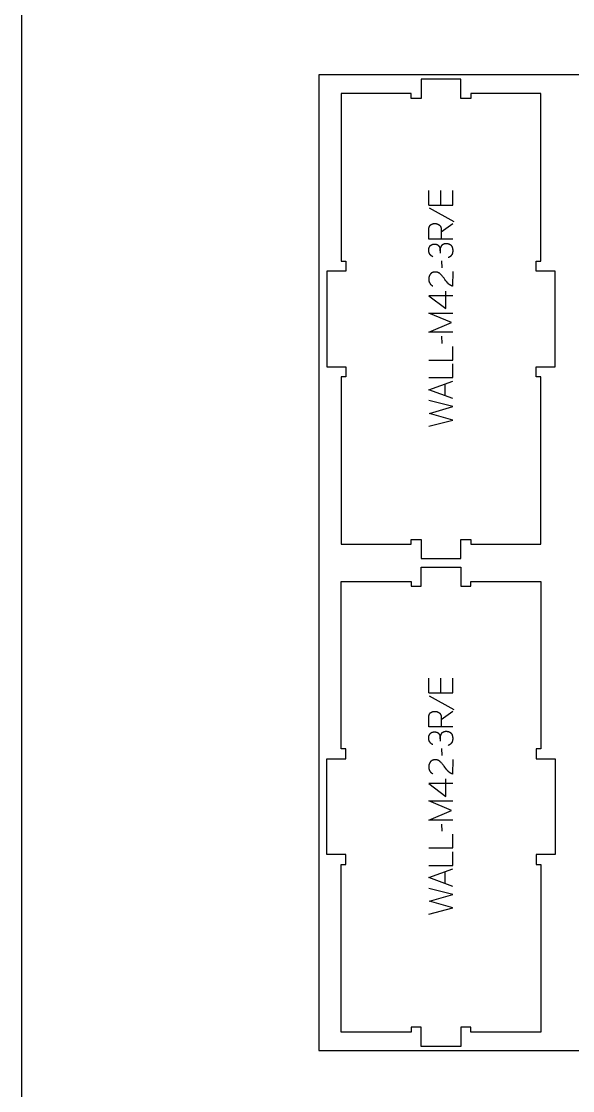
# Model space of a CAD drawing. Extents: x -13885 to -10701, y -43691 to -36097.
# Drawn here: x -13885 to -13196, y -39391 to -38054 of the extents above; entities that cross this region are included whole.
import ezdxf

# ---------------------------------------------------------------- set-up
doc = ezdxf.new("R2010")
doc.units = 0
for name, color, linetype in [('0_SHEET_SPRUCEPLY_2440X122', 1, 'CONTINUOUS'), ('1_ANYTOOL_1MMDEEP_LABELS_S', 2, 'CONTINUOUS'), ('4_ANYTOOL_CUTTHROUGH_OUTSI', 5, 'CONTINUOUS'), ('DONOTCUT', 18, 'CONTINUOUS')]:
    doc.layers.add(name, color=color, linetype=linetype)

msp = doc.modelspace()

# ---------------------------------------------------------------- linework, layer by layer
at = {"layer": '0_SHEET_SPRUCEPLY_2440X122'}
msp.add_lwpolyline([(-13513.1, -38121.2), (-13513.1, -39341.2), (-11073.1, -39341.2), (-11073.1, -38121.2)], close=True, dxfattribs=at)
at = {"layer": '1_ANYTOOL_1MMDEEP_LABELS_S'}
for points in [[(-13376, -38265.6), (-13376, -38283.9)], [(-13361, -38265.6), (-13361, -38283.9)], [(-13346, -38265.6), (-13346, -38283.9)], [(-13375.7, -38283.9), (-13345.7, -38283.9)], [(-13375.2, -38287.4), (-13344.4, -38304.5)], [(-13345.7, -38326.3), (-13375.7, -38326.3), (-13375.7, -38315), (-13375.7, -38314.5), (-13375.6, -38314), (-13375.6, -38313.8), (-13375.6, -38313.5), (-13375.6, -38313.3), (-13375.5, -38313.1), (-13375.5, -38312.9), (-13375.5, -38312.7), (-13375.4, -38312.5), (-13375.4, -38312.3), (-13375.3, -38312), (-13375.3, -38311.9), (-13375.2, -38311.7), (-13375.2, -38311.5), (-13375.1, -38311.3), (-13375, -38311.1), (-13375, -38310.9), (-13374.9, -38310.8), (-13374.8, -38310.6), (-13374.7, -38310.4), (-13374.7, -38310.3), (-13374.6, -38310.1), (-13374.5, -38309.9), (-13374.4, -38309.8), (-13374.3, -38309.7), (-13374.2, -38309.5), (-13374.1, -38309.4), (-13373.9, -38309.2), (-13373.8, -38309.1), (-13373.7, -38309), (-13373.6, -38308.9), (-13373.5, -38308.7), (-13373.3, -38308.6), (-13373.2, -38308.5), (-13373, -38308.4), (-13372.9, -38308.3), (-13372.8, -38308.2), (-13372.6, -38308.1), (-13372.4, -38308), (-13372.3, -38307.9), (-13372.1, -38307.8), (-13372, -38307.8), (-13371.8, -38307.7), (-13371.6, -38307.6), (-13371.4, -38307.6), (-13371.3, -38307.5), (-13371.1, -38307.4), (-13370.9, -38307.4), (-13370.7, -38307.3), (-13370.5, -38307.3), (-13370.3, -38307.2), (-13370.1, -38307.2), (-13369.9, -38307.1), (-13369.7, -38307.1), (-13369.4, -38307.1), (-13369.2, -38307.1), (-13369, -38307), (-13368.8, -38307), (-13368.3, -38307), (-13367.8, -38307), (-13367.6, -38307), (-13367.5, -38307), (-13367.3, -38307), (-13367.1, -38307), (-13366.9, -38307), (-13366.8, -38307.1), (-13366.6, -38307.1), (-13366.4, -38307.1), (-13366.3, -38307.1), (-13366.1, -38307.2), (-13365.9, -38307.2), (-13365.8, -38307.2), (-13365.6, -38307.3), (-13365.4, -38307.3), (-13365.3, -38307.4), (-13365.1, -38307.4), (-13365, -38307.5), (-13364.8, -38307.6), (-13364.6, -38307.6), (-13364.5, -38307.7), (-13364.3, -38307.8), (-13364.2, -38307.8), (-13364, -38307.9), (-13363.8, -38308), (-13363.7, -38308.1), (-13363.5, -38308.2), (-13363.4, -38308.3), (-13363.2, -38308.3), (-13363.1, -38308.4), (-13362.9, -38308.6), (-13362.8, -38308.7), (-13362.6, -38308.8), (-13362.5, -38308.9), (-13362.4, -38309), (-13362.2, -38309.1), (-13362.1, -38309.2), (-13362, -38309.4), (-13361.8, -38309.5), (-13361.7, -38309.6), (-13361.6, -38309.7), (-13361.5, -38309.9), (-13361.4, -38310), (-13361.3, -38310.1), (-13361.2, -38310.3), (-13361.1, -38310.4), (-13361, -38310.6), (-13360.9, -38310.7), (-13360.8, -38310.9), (-13360.8, -38311), (-13360.7, -38311.2), (-13360.6, -38311.3), (-13360.6, -38311.5), (-13360.5, -38311.6), (-13360.5, -38311.8), (-13360.4, -38312), (-13360.4, -38312.1), (-13360.3, -38312.3), (-13360.3, -38312.5), (-13360.3, -38312.6), (-13360.3, -38312.8), (-13360.2, -38313), (-13360.2, -38313.2), (-13360.2, -38313.4), (-13360.1, -38315.3), (-13360.1, -38317.3), (-13360.1, -38326.3)], [(-13360.1, -38317.3), (-13345.6, -38306.9)], [(-13370.7, -38348.4), (-13371, -38348.3), (-13371.3, -38348.1), (-13371.6, -38347.9), (-13371.9, -38347.8), (-13372.2, -38347.6), (-13372.4, -38347.4), (-13372.7, -38347.2), (-13372.8, -38347.1), (-13372.9, -38347), (-13373, -38346.9), (-13373.1, -38346.8), (-13373.2, -38346.7), (-13373.3, -38346.6), (-13373.4, -38346.5), (-13373.5, -38346.3), (-13373.6, -38346.2), (-13373.7, -38346.1), (-13373.8, -38346), (-13373.9, -38345.9), (-13374, -38345.8), (-13374.1, -38345.6), (-13374.2, -38345.5), (-13374.3, -38345.4), (-13374.4, -38345.3), (-13374.4, -38345.1), (-13374.5, -38345), (-13374.6, -38344.9), (-13374.7, -38344.8), (-13374.7, -38344.6), (-13374.8, -38344.5), (-13374.9, -38344.3), (-13374.9, -38344.2), (-13375, -38344.1), (-13375, -38343.9), (-13375.1, -38343.8), (-13375.1, -38343.6), (-13375.2, -38343.5), (-13375.2, -38343.3), (-13375.3, -38343.2), (-13375.4, -38342.9), (-13375.4, -38342.6), (-13375.5, -38342.3), (-13375.5, -38341.9), (-13375.6, -38341.6), (-13375.6, -38341.3), (-13375.6, -38340.9), (-13375.7, -38340.6), (-13375.7, -38340.2), (-13375.7, -38340), (-13375.7, -38339.8), (-13375.6, -38339.6), (-13375.6, -38339.4), (-13375.6, -38339.2), (-13375.6, -38339), (-13375.6, -38338.8), (-13375.5, -38338.6), (-13375.5, -38338.4), (-13375.5, -38338.3), (-13375.4, -38338.1), (-13375.4, -38337.9), (-13375.4, -38337.7), (-13375.3, -38337.5), (-13375.3, -38337.3), (-13375.2, -38337.2), (-13375.1, -38337), (-13375.1, -38336.8), (-13375, -38336.7), (-13374.9, -38336.5), (-13374.9, -38336.3), (-13374.8, -38336.2), (-13374.7, -38336), (-13374.6, -38335.9), (-13374.5, -38335.7), (-13374.4, -38335.6), (-13374.3, -38335.4), (-13374.2, -38335.3), (-13374.1, -38335.1), (-13374, -38335), (-13373.9, -38334.9), (-13373.8, -38334.7), (-13373.7, -38334.6), (-13373.5, -38334.5), (-13373.4, -38334.4), (-13373.3, -38334.2), (-13373.2, -38334.1), (-13373, -38334), (-13372.9, -38333.9), (-13372.7, -38333.8), (-13372.6, -38333.7), (-13372.4, -38333.6), (-13372.3, -38333.5), (-13372.1, -38333.5), (-13372, -38333.4), (-13371.8, -38333.3), (-13371.7, -38333.2), (-13371.5, -38333.2), (-13371.3, -38333.1), (-13371.2, -38333), (-13371, -38333), (-13370.8, -38332.9), (-13370.6, -38332.9), (-13370.4, -38332.8), (-13370.2, -38332.8), (-13370.1, -38332.8), (-13369.9, -38332.7), (-13369.7, -38332.7), (-13369.5, -38332.7), (-13369.3, -38332.7), (-13369.1, -38332.7), (-13368.9, -38332.7), (-13368.6, -38332.7), (-13368.1, -38332.7), (-13367.7, -38332.7), (-13367.4, -38332.7), (-13367.1, -38332.7), (-13366.8, -38332.8), (-13366.7, -38332.8), (-13366.5, -38332.8), (-13366.4, -38332.9), (-13366.2, -38332.9), (-13366.1, -38332.9), (-13366, -38332.9), (-13365.8, -38333), (-13365.7, -38333), (-13365.6, -38333.1), (-13365.5, -38333.1), (-13365.3, -38333.2), (-13365.2, -38333.2), (-13365.1, -38333.3), (-13365, -38333.3), (-13364.9, -38333.4), (-13364.8, -38333.4), (-13364.7, -38333.5), (-13364.6, -38333.5), (-13364.5, -38333.6), (-13364.4, -38333.7), (-13364.3, -38333.7), (-13364.2, -38333.8), (-13364, -38334), (-13363.8, -38334.1), (-13363.7, -38334.3), (-13363.5, -38334.4), (-13363.4, -38334.5), (-13363.4, -38334.6), (-13363.3, -38334.7), (-13363.2, -38334.8), (-13363.1, -38334.8), (-13363.1, -38334.9), (-13363, -38335), (-13362.9, -38335.1), (-13362.9, -38335.2), (-13362.8, -38335.3), (-13362.8, -38335.4), (-13362.7, -38335.5), (-13362.6, -38335.6), (-13362.6, -38335.7), (-13362.5, -38335.8), (-13362.5, -38335.9), (-13362.4, -38336), (-13362.4, -38336.1), (-13362.3, -38336.2), (-13362.3, -38336.3), (-13362.2, -38336.4), (-13362.2, -38336.5), (-13362.1, -38336.7), (-13362, -38336.9), (-13362, -38337.1), (-13361.9, -38337.3), (-13361.9, -38337.6), (-13361.8, -38337.8), (-13361.8, -38338), (-13361.7, -38338.2), (-13361.7, -38338.5), (-13361.6, -38338.7), (-13361.6, -38338.9), (-13361.6, -38339.2), (-13361.5, -38339.4), (-13361.5, -38339.7), (-13361.5, -38339.9), (-13361.5, -38340.1), (-13361.5, -38340.4), (-13361.4, -38344.1)], [(-13361.4, -38341.3), (-13361.4, -38340.9), (-13361.4, -38340.4), (-13361.3, -38340), (-13361.3, -38339.6), (-13361.2, -38339.2), (-13361.1, -38338.8), (-13361, -38338.3), (-13360.9, -38337.9), (-13360.8, -38337.5), (-13360.7, -38337.1), (-13360.5, -38336.7), (-13360.4, -38336.4), (-13360.2, -38336), (-13360.1, -38335.6), (-13359.9, -38335.2), (-13359.7, -38334.8), (-13359.6, -38334.7), (-13359.5, -38334.5), (-13359.4, -38334.4), (-13359.4, -38334.3), (-13359.3, -38334.2), (-13359.3, -38334.2), (-13359.2, -38334.1), (-13359.2, -38334), (-13359.1, -38333.9), (-13359, -38333.8), (-13359, -38333.8), (-13358.9, -38333.7), (-13358.8, -38333.6), (-13358.8, -38333.6), (-13358.7, -38333.5), (-13358.6, -38333.4), (-13358.6, -38333.3), (-13358.5, -38333.3), (-13358.4, -38333.2), (-13358.3, -38333.2), (-13358.3, -38333.1), (-13358.2, -38333), (-13358.1, -38333), (-13358, -38332.9), (-13357.9, -38332.9), (-13357.9, -38332.8), (-13357.8, -38332.8), (-13357.7, -38332.7), (-13357.6, -38332.7), (-13357.5, -38332.6), (-13357.4, -38332.6), (-13357.3, -38332.5), (-13357.3, -38332.5), (-13357.2, -38332.5), (-13357.1, -38332.4), (-13357, -38332.4), (-13356.8, -38332.3), (-13356.6, -38332.2), (-13356.4, -38332.2), (-13356.2, -38332.1), (-13356, -38332.1), (-13355.8, -38332), (-13355.5, -38332), (-13355.3, -38332), (-13355.1, -38331.9), (-13354.8, -38331.9), (-13354.6, -38331.9), (-13354.4, -38331.9), (-13354.1, -38331.9), (-13353.8, -38331.9), (-13353.6, -38331.9), (-13353.3, -38331.9), (-13353, -38331.9), (-13352.8, -38331.9), (-13352.5, -38332), (-13352.3, -38332), (-13352, -38332), (-13351.8, -38332.1), (-13351.5, -38332.1), (-13351.3, -38332.2), (-13351.1, -38332.2), (-13350.9, -38332.3), (-13350.7, -38332.4), (-13350.4, -38332.4), (-13350.2, -38332.5), (-13350, -38332.6), (-13349.8, -38332.7), (-13349.7, -38332.8), (-13349.5, -38332.9), (-13349.3, -38333), (-13349.1, -38333.1), (-13348.9, -38333.2), (-13348.8, -38333.3), (-13348.6, -38333.4), (-13348.5, -38333.5), (-13348.3, -38333.7), (-13348.2, -38333.7), (-13348.2, -38333.8), (-13348.1, -38333.9), (-13348, -38333.9), (-13348, -38334), (-13347.9, -38334.1), (-13347.8, -38334.1), (-13347.8, -38334.2), (-13347.6, -38334.4), (-13347.5, -38334.5), (-13347.4, -38334.7), (-13347.3, -38334.9), (-13347.2, -38335), (-13347.1, -38335.2), (-13347, -38335.4), (-13346.9, -38335.5), (-13346.8, -38335.7), (-13346.7, -38335.9), (-13346.6, -38336.1), (-13346.5, -38336.3), (-13346.4, -38336.5), (-13346.4, -38336.7), (-13346.3, -38336.9), (-13346.2, -38337.1), (-13346.2, -38337.3), (-13346.1, -38337.5), (-13346, -38337.7), (-13346, -38338), (-13345.9, -38338.2), (-13345.9, -38338.4), (-13345.9, -38338.6), (-13345.8, -38338.9), (-13345.8, -38339.1), (-13345.7, -38339.6), (-13345.7, -38340.1), (-13345.7, -38340.6), (-13345.7, -38341.1), (-13345.7, -38341.5), (-13345.7, -38341.9), (-13345.7, -38342.3), (-13345.8, -38342.6), (-13345.8, -38343), (-13345.8, -38343.1), (-13345.9, -38343.3), (-13345.9, -38343.5), (-13345.9, -38343.7), (-13346, -38343.8), (-13346, -38344), (-13346.1, -38344.1), (-13346.1, -38344.3), (-13346.2, -38344.5), (-13346.2, -38344.6), (-13346.3, -38344.8), (-13346.3, -38344.9), (-13346.4, -38345.1), (-13346.5, -38345.2), (-13346.5, -38345.4), (-13346.6, -38345.5), (-13346.7, -38345.7), (-13346.8, -38345.8), (-13346.8, -38345.9), (-13346.9, -38346.1), (-13347, -38346.2), (-13347.1, -38346.3), (-13347.2, -38346.5), (-13347.3, -38346.6), (-13347.4, -38346.7), (-13347.5, -38346.8), (-13347.6, -38347), (-13347.7, -38347.1), (-13347.8, -38347.2), (-13347.9, -38347.3), (-13348, -38347.4), (-13348.1, -38347.5), (-13348.2, -38347.7), (-13348.4, -38347.8), (-13348.5, -38347.9), (-13348.6, -38348), (-13348.7, -38348.1), (-13348.9, -38348.2), (-13349, -38348.3), (-13349.1, -38348.4), (-13349.3, -38348.5), (-13349.4, -38348.6), (-13349.6, -38348.7), (-13349.7, -38348.8), (-13350, -38348.9), (-13350.3, -38349.1), (-13350.7, -38349.3), (-13351, -38349.4), (-13351.4, -38349.5)], [(-13359.6, -38353.4), (-13359.5, -38362.2)], [(-13345.7, -38367.1), (-13345.8, -38385.4), (-13346.2, -38385.3), (-13346.4, -38385.2), (-13346.7, -38385.1), (-13346.9, -38385), (-13347.1, -38384.9), (-13347.3, -38384.8), (-13347.5, -38384.7), (-13347.7, -38384.6), (-13347.9, -38384.5), (-13348.1, -38384.4), (-13348.3, -38384.3), (-13348.5, -38384.2), (-13348.7, -38384.1), (-13348.9, -38384), (-13349.1, -38383.8), (-13349.3, -38383.7), (-13349.5, -38383.6), (-13349.7, -38383.5), (-13349.9, -38383.3), (-13350.1, -38383.2), (-13350.2, -38383), (-13350.4, -38382.9), (-13350.6, -38382.7), (-13350.8, -38382.6), (-13350.9, -38382.4), (-13351.1, -38382.2), (-13351.3, -38382.1), (-13351.4, -38381.9), (-13351.6, -38381.7), (-13351.9, -38381.4), (-13353.1, -38379.9), (-13354.3, -38378.4), (-13355.5, -38376.9), (-13356.6, -38375.4), (-13357.2, -38374.6), (-13357.7, -38373.9), (-13358.3, -38373.2), (-13358.9, -38372.5), (-13359.5, -38371.8), (-13360.1, -38371.2), (-13360.7, -38370.5), (-13361.3, -38369.9), (-13361.5, -38369.8), (-13361.6, -38369.7), (-13361.8, -38369.5), (-13361.9, -38369.4), (-13362.1, -38369.3), (-13362.3, -38369.1), (-13362.5, -38369), (-13362.6, -38368.9), (-13362.8, -38368.8), (-13363, -38368.7), (-13363.2, -38368.6), (-13363.3, -38368.5), (-13363.5, -38368.4), (-13363.7, -38368.3), (-13363.9, -38368.3), (-13364.1, -38368.2), (-13364.3, -38368.1), (-13364.5, -38368), (-13364.7, -38368), (-13364.9, -38367.9), (-13365.1, -38367.9), (-13365.3, -38367.8), (-13365.5, -38367.8), (-13365.7, -38367.7), (-13365.9, -38367.7), (-13366.1, -38367.7), (-13366.3, -38367.6), (-13366.5, -38367.6), (-13366.8, -38367.6), (-13367, -38367.6), (-13367.2, -38367.6), (-13367.4, -38367.6), (-13367.7, -38367.6), (-13367.9, -38367.6), (-13368.2, -38367.6), (-13368.4, -38367.6), (-13368.6, -38367.6), (-13368.9, -38367.7), (-13369.1, -38367.7), (-13369.3, -38367.7), (-13369.6, -38367.8), (-13369.8, -38367.8), (-13370, -38367.9), (-13370.2, -38367.9), (-13370.4, -38368), (-13370.6, -38368.1), (-13370.8, -38368.1), (-13371, -38368.2), (-13371.2, -38368.3), (-13371.4, -38368.4), (-13371.5, -38368.5), (-13371.7, -38368.6), (-13371.9, -38368.7), (-13372.1, -38368.8), (-13372.2, -38368.9), (-13372.4, -38369), (-13372.6, -38369.1), (-13372.7, -38369.3), (-13372.9, -38369.4), (-13373, -38369.5), (-13373.2, -38369.7), (-13373.3, -38369.8), (-13373.4, -38370), (-13373.6, -38370.1), (-13373.7, -38370.3), (-13373.8, -38370.4), (-13373.9, -38370.6), (-13374.1, -38370.8), (-13374.2, -38370.9), (-13374.3, -38371.1), (-13374.4, -38371.3), (-13374.5, -38371.5), (-13374.6, -38371.6), (-13374.7, -38371.8), (-13374.8, -38372), (-13374.8, -38372.2), (-13374.9, -38372.4), (-13375, -38372.6), (-13375.1, -38372.8), (-13375.1, -38373), (-13375.2, -38373.2), (-13375.3, -38373.4), (-13375.3, -38373.6), (-13375.4, -38373.8), (-13375.4, -38374), (-13375.5, -38374.2), (-13375.5, -38374.4), (-13375.5, -38374.7), (-13375.6, -38374.9), (-13375.6, -38375.1), (-13375.6, -38375.3), (-13375.6, -38375.6), (-13375.6, -38375.8), (-13375.7, -38376), (-13375.7, -38376.5), (-13375.7, -38376.9), (-13375.6, -38377.2), (-13375.6, -38377.6), (-13375.6, -38377.9), (-13375.5, -38378.3), (-13375.5, -38378.6), (-13375.4, -38378.9), (-13375.3, -38379.3), (-13375.3, -38379.6), (-13375.2, -38379.7), (-13375.2, -38379.9), (-13375.1, -38380), (-13375.1, -38380.2), (-13375, -38380.3), (-13374.9, -38380.5), (-13374.9, -38380.6), (-13374.8, -38380.8), (-13374.8, -38380.9), (-13374.7, -38381), (-13374.6, -38381.2), (-13374.5, -38381.3), (-13374.5, -38381.4), (-13374.4, -38381.6), (-13374.3, -38381.7), (-13374.2, -38381.8), (-13374.1, -38382), (-13374.1, -38382.1), (-13374, -38382.2), (-13373.9, -38382.3), (-13373.8, -38382.5), (-13373.7, -38382.6), (-13373.6, -38382.7), (-13373.5, -38382.8), (-13373.4, -38382.9), (-13373.3, -38383.1), (-13373.1, -38383.2), (-13373, -38383.3), (-13372.9, -38383.4), (-13372.8, -38383.5), (-13372.7, -38383.6), (-13372.6, -38383.7), (-13372.3, -38383.9), (-13372, -38384.1), (-13371.8, -38384.3), (-13371.5, -38384.5), (-13371.2, -38384.7), (-13370.9, -38384.8), (-13370.6, -38385)], [(-13345.7, -38397.3), (-13375.7, -38397.3), (-13354.3, -38413.3)], [(-13354.3, -38413.3), (-13354.3, -38391.5)], [(-13345.7, -38442.9), (-13375.7, -38442.9), (-13347.3, -38430.9), (-13375.5, -38418.9), (-13345.7, -38418.9)], [(-13359.6, -38448), (-13359.5, -38456.8)], [(-13375.7, -38477.8), (-13345.7, -38477.8), (-13345.7, -38460.7)], [(-13375.7, -38499.6), (-13345.7, -38499.6), (-13345.7, -38482.5)], [(-13345.7, -38525.8), (-13375.7, -38514.9), (-13345.7, -38503.9)], [(-13355.2, -38522.3), (-13355.2, -38507.4)], [(-13375.7, -38560.5), (-13345.7, -38552.8), (-13374.8, -38544.4), (-13345.7, -38535.9), (-13375.7, -38528.4)], [(-13376, -38875.6), (-13376, -38893.9)], [(-13361, -38875.6), (-13361, -38893.9)], [(-13346, -38875.6), (-13346, -38893.9)], [(-13375.7, -38893.9), (-13345.7, -38893.9)], [(-13375.2, -38897.4), (-13344.4, -38914.5)], [(-13345.7, -38936.3), (-13375.7, -38936.3), (-13375.7, -38925), (-13375.7, -38924.5), (-13375.6, -38924), (-13375.6, -38923.8), (-13375.6, -38923.5), (-13375.6, -38923.3), (-13375.5, -38923.1), (-13375.5, -38922.9), (-13375.5, -38922.7), (-13375.4, -38922.5), (-13375.4, -38922.3), (-13375.3, -38922), (-13375.3, -38921.9), (-13375.2, -38921.7), (-13375.2, -38921.5), (-13375.1, -38921.3), (-13375, -38921.1), (-13375, -38920.9), (-13374.9, -38920.8), (-13374.8, -38920.6), (-13374.7, -38920.4), (-13374.7, -38920.3), (-13374.6, -38920.1), (-13374.5, -38919.9), (-13374.4, -38919.8), (-13374.3, -38919.7), (-13374.2, -38919.5), (-13374.1, -38919.4), (-13373.9, -38919.2), (-13373.8, -38919.1), (-13373.7, -38919), (-13373.6, -38918.9), (-13373.5, -38918.7), (-13373.3, -38918.6), (-13373.2, -38918.5), (-13373, -38918.4), (-13372.9, -38918.3), (-13372.8, -38918.2), (-13372.6, -38918.1), (-13372.4, -38918), (-13372.3, -38917.9), (-13372.1, -38917.8), (-13372, -38917.8), (-13371.8, -38917.7), (-13371.6, -38917.6), (-13371.4, -38917.6), (-13371.3, -38917.5), (-13371.1, -38917.4), (-13370.9, -38917.4), (-13370.7, -38917.3), (-13370.5, -38917.3), (-13370.3, -38917.2), (-13370.1, -38917.2), (-13369.9, -38917.1), (-13369.7, -38917.1), (-13369.4, -38917.1), (-13369.2, -38917.1), (-13369, -38917), (-13368.8, -38917), (-13368.3, -38917), (-13367.8, -38917), (-13367.6, -38917), (-13367.5, -38917), (-13367.3, -38917), (-13367.1, -38917), (-13366.9, -38917), (-13366.8, -38917.1), (-13366.6, -38917.1), (-13366.4, -38917.1), (-13366.3, -38917.1), (-13366.1, -38917.2), (-13365.9, -38917.2), (-13365.8, -38917.2), (-13365.6, -38917.3), (-13365.4, -38917.3), (-13365.3, -38917.4), (-13365.1, -38917.4), (-13365, -38917.5), (-13364.8, -38917.6), (-13364.6, -38917.6), (-13364.5, -38917.7), (-13364.3, -38917.8), (-13364.2, -38917.8), (-13364, -38917.9), (-13363.8, -38918), (-13363.7, -38918.1), (-13363.5, -38918.2), (-13363.4, -38918.3), (-13363.2, -38918.3), (-13363.1, -38918.4), (-13362.9, -38918.6), (-13362.8, -38918.7), (-13362.6, -38918.8), (-13362.5, -38918.9), (-13362.4, -38919), (-13362.2, -38919.1), (-13362.1, -38919.2), (-13362, -38919.4), (-13361.8, -38919.5), (-13361.7, -38919.6), (-13361.6, -38919.7), (-13361.5, -38919.9), (-13361.4, -38920), (-13361.3, -38920.1), (-13361.2, -38920.3), (-13361.1, -38920.4), (-13361, -38920.6), (-13360.9, -38920.7), (-13360.8, -38920.9), (-13360.8, -38921), (-13360.7, -38921.2), (-13360.6, -38921.3), (-13360.6, -38921.5), (-13360.5, -38921.6), (-13360.5, -38921.8), (-13360.4, -38922), (-13360.4, -38922.1), (-13360.3, -38922.3), (-13360.3, -38922.5), (-13360.3, -38922.6), (-13360.3, -38922.8), (-13360.2, -38923), (-13360.2, -38923.2), (-13360.2, -38923.4), (-13360.1, -38925.3), (-13360.1, -38927.3), (-13360.1, -38936.3)], [(-13360.1, -38927.3), (-13345.6, -38916.9)], [(-13370.7, -38958.4), (-13371, -38958.3), (-13371.3, -38958.1), (-13371.6, -38957.9), (-13371.9, -38957.8), (-13372.2, -38957.6), (-13372.4, -38957.4), (-13372.7, -38957.2), (-13372.8, -38957.1), (-13372.9, -38957), (-13373, -38956.9), (-13373.1, -38956.8), (-13373.2, -38956.7), (-13373.3, -38956.6), (-13373.4, -38956.5), (-13373.5, -38956.3), (-13373.6, -38956.2), (-13373.7, -38956.1), (-13373.8, -38956), (-13373.9, -38955.9), (-13374, -38955.8), (-13374.1, -38955.6), (-13374.2, -38955.5), (-13374.3, -38955.4), (-13374.4, -38955.3), (-13374.4, -38955.1), (-13374.5, -38955), (-13374.6, -38954.9), (-13374.7, -38954.8), (-13374.7, -38954.6), (-13374.8, -38954.5), (-13374.9, -38954.3), (-13374.9, -38954.2), (-13375, -38954.1), (-13375, -38953.9), (-13375.1, -38953.8), (-13375.1, -38953.6), (-13375.2, -38953.5), (-13375.2, -38953.3), (-13375.3, -38953.2), (-13375.4, -38952.9), (-13375.4, -38952.6), (-13375.5, -38952.3), (-13375.5, -38951.9), (-13375.6, -38951.6), (-13375.6, -38951.3), (-13375.6, -38950.9), (-13375.7, -38950.6), (-13375.7, -38950.2), (-13375.7, -38950), (-13375.7, -38949.8), (-13375.6, -38949.6), (-13375.6, -38949.4), (-13375.6, -38949.2), (-13375.6, -38949), (-13375.6, -38948.8), (-13375.5, -38948.6), (-13375.5, -38948.4), (-13375.5, -38948.3), (-13375.4, -38948.1), (-13375.4, -38947.9), (-13375.4, -38947.7), (-13375.3, -38947.5), (-13375.3, -38947.3), (-13375.2, -38947.2), (-13375.1, -38947), (-13375.1, -38946.8), (-13375, -38946.7), (-13374.9, -38946.5), (-13374.9, -38946.3), (-13374.8, -38946.2), (-13374.7, -38946), (-13374.6, -38945.9), (-13374.5, -38945.7), (-13374.4, -38945.6), (-13374.3, -38945.4), (-13374.2, -38945.3), (-13374.1, -38945.1), (-13374, -38945), (-13373.9, -38944.9), (-13373.8, -38944.7), (-13373.7, -38944.6), (-13373.5, -38944.5), (-13373.4, -38944.4), (-13373.3, -38944.2), (-13373.2, -38944.1), (-13373, -38944), (-13372.9, -38943.9), (-13372.7, -38943.8), (-13372.6, -38943.7), (-13372.4, -38943.6), (-13372.3, -38943.5), (-13372.1, -38943.5), (-13372, -38943.4), (-13371.8, -38943.3), (-13371.7, -38943.2), (-13371.5, -38943.2), (-13371.3, -38943.1), (-13371.2, -38943), (-13371, -38943), (-13370.8, -38942.9), (-13370.6, -38942.9), (-13370.4, -38942.8), (-13370.2, -38942.8), (-13370.1, -38942.8), (-13369.9, -38942.7), (-13369.7, -38942.7), (-13369.5, -38942.7), (-13369.3, -38942.7), (-13369.1, -38942.7), (-13368.9, -38942.7), (-13368.6, -38942.7), (-13368.1, -38942.7), (-13367.7, -38942.7), (-13367.4, -38942.7), (-13367.1, -38942.7), (-13366.8, -38942.8), (-13366.7, -38942.8), (-13366.5, -38942.8), (-13366.4, -38942.9), (-13366.2, -38942.9), (-13366.1, -38942.9), (-13366, -38942.9), (-13365.8, -38943), (-13365.7, -38943), (-13365.6, -38943.1), (-13365.5, -38943.1), (-13365.3, -38943.2), (-13365.2, -38943.2), (-13365.1, -38943.3), (-13365, -38943.3), (-13364.9, -38943.4), (-13364.8, -38943.4), (-13364.7, -38943.5), (-13364.6, -38943.5), (-13364.5, -38943.6), (-13364.4, -38943.7), (-13364.3, -38943.7), (-13364.2, -38943.8), (-13364, -38944), (-13363.8, -38944.1), (-13363.7, -38944.3), (-13363.5, -38944.4), (-13363.4, -38944.5), (-13363.4, -38944.6), (-13363.3, -38944.7), (-13363.2, -38944.8), (-13363.1, -38944.8), (-13363.1, -38944.9), (-13363, -38945), (-13362.9, -38945.1), (-13362.9, -38945.2), (-13362.8, -38945.3), (-13362.8, -38945.4), (-13362.7, -38945.5), (-13362.6, -38945.6), (-13362.6, -38945.7), (-13362.5, -38945.8), (-13362.5, -38945.9), (-13362.4, -38946), (-13362.4, -38946.1), (-13362.3, -38946.2), (-13362.3, -38946.3), (-13362.2, -38946.4), (-13362.2, -38946.5), (-13362.1, -38946.7), (-13362, -38946.9), (-13362, -38947.1), (-13361.9, -38947.3), (-13361.9, -38947.6), (-13361.8, -38947.8), (-13361.8, -38948), (-13361.7, -38948.2), (-13361.7, -38948.5), (-13361.6, -38948.7), (-13361.6, -38948.9), (-13361.6, -38949.2), (-13361.5, -38949.4), (-13361.5, -38949.7), (-13361.5, -38949.9), (-13361.5, -38950.1), (-13361.5, -38950.4), (-13361.4, -38954.1)], [(-13361.4, -38951.3), (-13361.4, -38950.9), (-13361.4, -38950.4), (-13361.3, -38950), (-13361.3, -38949.6), (-13361.2, -38949.2), (-13361.1, -38948.8), (-13361, -38948.3), (-13360.9, -38947.9), (-13360.8, -38947.5), (-13360.7, -38947.1), (-13360.5, -38946.7), (-13360.4, -38946.4), (-13360.2, -38946), (-13360.1, -38945.6), (-13359.9, -38945.2), (-13359.7, -38944.8), (-13359.6, -38944.7), (-13359.5, -38944.5), (-13359.4, -38944.4), (-13359.4, -38944.3), (-13359.3, -38944.2), (-13359.3, -38944.2), (-13359.2, -38944.1), (-13359.2, -38944), (-13359.1, -38943.9), (-13359, -38943.8), (-13359, -38943.8), (-13358.9, -38943.7), (-13358.8, -38943.6), (-13358.8, -38943.6), (-13358.7, -38943.5), (-13358.6, -38943.4), (-13358.6, -38943.3), (-13358.5, -38943.3), (-13358.4, -38943.2), (-13358.3, -38943.2), (-13358.3, -38943.1), (-13358.2, -38943), (-13358.1, -38943), (-13358, -38942.9), (-13357.9, -38942.9), (-13357.9, -38942.8), (-13357.8, -38942.8), (-13357.7, -38942.7), (-13357.6, -38942.7), (-13357.5, -38942.6), (-13357.4, -38942.6), (-13357.3, -38942.5), (-13357.3, -38942.5), (-13357.2, -38942.5), (-13357.1, -38942.4), (-13357, -38942.4), (-13356.8, -38942.3), (-13356.6, -38942.2), (-13356.4, -38942.2), (-13356.2, -38942.1), (-13356, -38942.1), (-13355.8, -38942), (-13355.5, -38942), (-13355.3, -38942), (-13355.1, -38941.9), (-13354.8, -38941.9), (-13354.6, -38941.9), (-13354.4, -38941.9), (-13354.1, -38941.9), (-13353.8, -38941.9), (-13353.6, -38941.9), (-13353.3, -38941.9), (-13353, -38941.9), (-13352.8, -38941.9), (-13352.5, -38942), (-13352.3, -38942), (-13352, -38942), (-13351.8, -38942.1), (-13351.5, -38942.1), (-13351.3, -38942.2), (-13351.1, -38942.2), (-13350.9, -38942.3), (-13350.7, -38942.4), (-13350.4, -38942.4), (-13350.2, -38942.5), (-13350, -38942.6), (-13349.8, -38942.7), (-13349.7, -38942.8), (-13349.5, -38942.9), (-13349.3, -38943), (-13349.1, -38943.1), (-13348.9, -38943.2), (-13348.8, -38943.3), (-13348.6, -38943.4), (-13348.5, -38943.5), (-13348.3, -38943.7), (-13348.2, -38943.7), (-13348.2, -38943.8), (-13348.1, -38943.9), (-13348, -38943.9), (-13348, -38944), (-13347.9, -38944.1), (-13347.8, -38944.1), (-13347.8, -38944.2), (-13347.6, -38944.4), (-13347.5, -38944.5), (-13347.4, -38944.7), (-13347.3, -38944.9), (-13347.2, -38945), (-13347.1, -38945.2), (-13347, -38945.4), (-13346.9, -38945.5), (-13346.8, -38945.7), (-13346.7, -38945.9), (-13346.6, -38946.1), (-13346.5, -38946.3), (-13346.4, -38946.5), (-13346.4, -38946.7), (-13346.3, -38946.9), (-13346.2, -38947.1), (-13346.2, -38947.3), (-13346.1, -38947.5), (-13346, -38947.7), (-13346, -38948), (-13345.9, -38948.2), (-13345.9, -38948.4), (-13345.9, -38948.6), (-13345.8, -38948.9), (-13345.8, -38949.1), (-13345.7, -38949.6), (-13345.7, -38950.1), (-13345.7, -38950.6), (-13345.7, -38951.1), (-13345.7, -38951.5), (-13345.7, -38951.9), (-13345.7, -38952.3), (-13345.8, -38952.6), (-13345.8, -38953), (-13345.8, -38953.1), (-13345.9, -38953.3), (-13345.9, -38953.5), (-13345.9, -38953.7), (-13346, -38953.8), (-13346, -38954), (-13346.1, -38954.1), (-13346.1, -38954.3), (-13346.2, -38954.5), (-13346.2, -38954.6), (-13346.3, -38954.8), (-13346.3, -38954.9), (-13346.4, -38955.1), (-13346.5, -38955.2), (-13346.5, -38955.4), (-13346.6, -38955.5), (-13346.7, -38955.7), (-13346.8, -38955.8), (-13346.8, -38955.9), (-13346.9, -38956.1), (-13347, -38956.2), (-13347.1, -38956.3), (-13347.2, -38956.5), (-13347.3, -38956.6), (-13347.4, -38956.7), (-13347.5, -38956.8), (-13347.6, -38957), (-13347.7, -38957.1), (-13347.8, -38957.2), (-13347.9, -38957.3), (-13348, -38957.4), (-13348.1, -38957.5), (-13348.2, -38957.7), (-13348.4, -38957.8), (-13348.5, -38957.9), (-13348.6, -38958), (-13348.7, -38958.1), (-13348.9, -38958.2), (-13349, -38958.3), (-13349.1, -38958.4), (-13349.3, -38958.5), (-13349.4, -38958.6), (-13349.6, -38958.7), (-13349.7, -38958.8), (-13350, -38958.9), (-13350.3, -38959.1), (-13350.7, -38959.3), (-13351, -38959.4), (-13351.4, -38959.5)], [(-13359.6, -38963.4), (-13359.5, -38972.2)], [(-13345.7, -38977.1), (-13345.8, -38995.4), (-13346.2, -38995.3), (-13346.4, -38995.2), (-13346.7, -38995.1), (-13346.9, -38995), (-13347.1, -38994.9), (-13347.3, -38994.8), (-13347.5, -38994.7), (-13347.7, -38994.6), (-13347.9, -38994.5), (-13348.1, -38994.4), (-13348.3, -38994.3), (-13348.5, -38994.2), (-13348.7, -38994.1), (-13348.9, -38994), (-13349.1, -38993.8), (-13349.3, -38993.7), (-13349.5, -38993.6), (-13349.7, -38993.5), (-13349.9, -38993.3), (-13350.1, -38993.2), (-13350.2, -38993), (-13350.4, -38992.9), (-13350.6, -38992.7), (-13350.8, -38992.6), (-13350.9, -38992.4), (-13351.1, -38992.2), (-13351.3, -38992.1), (-13351.4, -38991.9), (-13351.6, -38991.7), (-13351.9, -38991.4), (-13353.1, -38989.9), (-13354.3, -38988.4), (-13355.5, -38986.9), (-13356.6, -38985.4), (-13357.2, -38984.6), (-13357.7, -38983.9), (-13358.3, -38983.2), (-13358.9, -38982.5), (-13359.5, -38981.8), (-13360.1, -38981.2), (-13360.7, -38980.5), (-13361.3, -38979.9), (-13361.5, -38979.8), (-13361.6, -38979.7), (-13361.8, -38979.5), (-13361.9, -38979.4), (-13362.1, -38979.3), (-13362.3, -38979.1), (-13362.5, -38979), (-13362.6, -38978.9), (-13362.8, -38978.8), (-13363, -38978.7), (-13363.2, -38978.6), (-13363.3, -38978.5), (-13363.5, -38978.4), (-13363.7, -38978.3), (-13363.9, -38978.3), (-13364.1, -38978.2), (-13364.3, -38978.1), (-13364.5, -38978), (-13364.7, -38978), (-13364.9, -38977.9), (-13365.1, -38977.9), (-13365.3, -38977.8), (-13365.5, -38977.8), (-13365.7, -38977.7), (-13365.9, -38977.7), (-13366.1, -38977.7), (-13366.3, -38977.6), (-13366.5, -38977.6), (-13366.8, -38977.6), (-13367, -38977.6), (-13367.2, -38977.6), (-13367.4, -38977.6), (-13367.7, -38977.6), (-13367.9, -38977.6), (-13368.2, -38977.6), (-13368.4, -38977.6), (-13368.6, -38977.6), (-13368.9, -38977.7), (-13369.1, -38977.7), (-13369.3, -38977.7), (-13369.6, -38977.8), (-13369.8, -38977.8), (-13370, -38977.9), (-13370.2, -38977.9), (-13370.4, -38978), (-13370.6, -38978.1), (-13370.8, -38978.1), (-13371, -38978.2), (-13371.2, -38978.3), (-13371.4, -38978.4), (-13371.5, -38978.5), (-13371.7, -38978.6), (-13371.9, -38978.7), (-13372.1, -38978.8), (-13372.2, -38978.9), (-13372.4, -38979), (-13372.6, -38979.1), (-13372.7, -38979.3), (-13372.9, -38979.4), (-13373, -38979.5), (-13373.2, -38979.7), (-13373.3, -38979.8), (-13373.4, -38980), (-13373.6, -38980.1), (-13373.7, -38980.3), (-13373.8, -38980.4), (-13373.9, -38980.6), (-13374.1, -38980.8), (-13374.2, -38980.9), (-13374.3, -38981.1), (-13374.4, -38981.3), (-13374.5, -38981.5), (-13374.6, -38981.6), (-13374.7, -38981.8), (-13374.8, -38982), (-13374.8, -38982.2), (-13374.9, -38982.4), (-13375, -38982.6), (-13375.1, -38982.8), (-13375.1, -38983), (-13375.2, -38983.2), (-13375.3, -38983.4), (-13375.3, -38983.6), (-13375.4, -38983.8), (-13375.4, -38984), (-13375.5, -38984.2), (-13375.5, -38984.4), (-13375.5, -38984.7), (-13375.6, -38984.9), (-13375.6, -38985.1), (-13375.6, -38985.3), (-13375.6, -38985.6), (-13375.6, -38985.8), (-13375.7, -38986), (-13375.7, -38986.5), (-13375.7, -38986.9), (-13375.6, -38987.2), (-13375.6, -38987.6), (-13375.6, -38987.9), (-13375.5, -38988.3), (-13375.5, -38988.6), (-13375.4, -38988.9), (-13375.3, -38989.3), (-13375.3, -38989.6), (-13375.2, -38989.7), (-13375.2, -38989.9), (-13375.1, -38990), (-13375.1, -38990.2), (-13375, -38990.3), (-13374.9, -38990.5), (-13374.9, -38990.6), (-13374.8, -38990.8), (-13374.8, -38990.9), (-13374.7, -38991), (-13374.6, -38991.2), (-13374.5, -38991.3), (-13374.5, -38991.4), (-13374.4, -38991.6), (-13374.3, -38991.7), (-13374.2, -38991.8), (-13374.1, -38992), (-13374.1, -38992.1), (-13374, -38992.2), (-13373.9, -38992.3), (-13373.8, -38992.5), (-13373.7, -38992.6), (-13373.6, -38992.7), (-13373.5, -38992.8), (-13373.4, -38992.9), (-13373.3, -38993.1), (-13373.1, -38993.2), (-13373, -38993.3), (-13372.9, -38993.4), (-13372.8, -38993.5), (-13372.7, -38993.6), (-13372.6, -38993.7), (-13372.3, -38993.9), (-13372, -38994.1), (-13371.8, -38994.3), (-13371.5, -38994.5), (-13371.2, -38994.7), (-13370.9, -38994.8), (-13370.6, -38995)], [(-13354.3, -39023.3), (-13354.3, -39001.5)], [(-13345.7, -39007.3), (-13375.7, -39007.3), (-13354.3, -39023.3)], [(-13345.7, -39052.9), (-13375.7, -39052.9), (-13347.3, -39040.9), (-13375.5, -39028.9), (-13345.7, -39028.9)], [(-13359.6, -39058), (-13359.5, -39066.8)], [(-13375.7, -39087.8), (-13345.7, -39087.8), (-13345.7, -39070.7)], [(-13375.7, -39109.6), (-13345.7, -39109.6), (-13345.7, -39092.5)], [(-13345.7, -39135.8), (-13375.7, -39124.9), (-13345.7, -39113.9)], [(-13355.2, -39132.3), (-13355.2, -39117.4)], [(-13375.7, -39170.5), (-13345.7, -39162.8), (-13374.8, -39154.4), (-13345.7, -39145.9), (-13375.7, -39138.4)]]:
    msp.add_lwpolyline(points, dxfattribs=at)
at = {"layer": '4_ANYTOOL_CUTTHROUGH_OUTSI', "color": 5}
for points in [[(-13235.6, -38354), (-13235.6, -38144.5), (-13323.1, -38144.5), (-13323.1, -38150.5), (-13335.6, -38150.5), (-13335.6, -38126.5), (-13385.1, -38126.5), (-13385.1, -38150.5), (-13397.6, -38150.5), (-13397.6, -38144.5), (-13485.1, -38144.5), (-13485.1, -38354), (-13479.1, -38354), (-13479.1, -38366.5), (-13503.1, -38366.5), (-13503.1, -38486), (-13479.1, -38486), (-13479.1, -38498.5), (-13485.1, -38498.5), (-13485.1, -38708), (-13397.6, -38708), (-13397.6, -38702), (-13385.1, -38702), (-13385.1, -38726), (-13335.6, -38726), (-13335.6, -38702), (-13323.1, -38702), (-13323.1, -38708), (-13235.6, -38708), (-13235.6, -38498.5), (-13241.6, -38498.5), (-13241.6, -38486), (-13217.6, -38486), (-13217.6, -38366.5), (-13241.6, -38366.5), (-13241.6, -38354)], [(-13235.6, -39108.5), (-13235.6, -39318), (-13323.1, -39318), (-13323.1, -39312), (-13335.6, -39312), (-13335.6, -39336), (-13385.1, -39336), (-13385.1, -39312), (-13397.6, -39312), (-13397.6, -39318), (-13485.1, -39318), (-13485.1, -39108.5), (-13479.1, -39108.5), (-13479.1, -39096), (-13503.1, -39096), (-13503.1, -38976.5), (-13479.1, -38976.5), (-13479.1, -38964), (-13485.1, -38964), (-13485.1, -38754.5), (-13397.6, -38754.5), (-13397.6, -38760.5), (-13385.1, -38760.5), (-13385.1, -38736.5), (-13335.6, -38736.5), (-13335.6, -38760.5), (-13323.1, -38760.5), (-13323.1, -38754.5), (-13235.6, -38754.5), (-13235.6, -38964), (-13241.6, -38964), (-13241.6, -38976.5), (-13217.6, -38976.5), (-13217.6, -39096), (-13241.6, -39096), (-13241.6, -39108.5)]]:
    msp.add_lwpolyline(points, close=True, dxfattribs=at)
at = {"layer": 'DONOTCUT'}
msp.add_lwpolyline([(-13884.8, -43690.7), (-10701.4, -43690.7), (-10701.4, -36097.2), (-13884.8, -36097.2)], close=True, dxfattribs=at)

doc.saveas('drawing.dxf')
